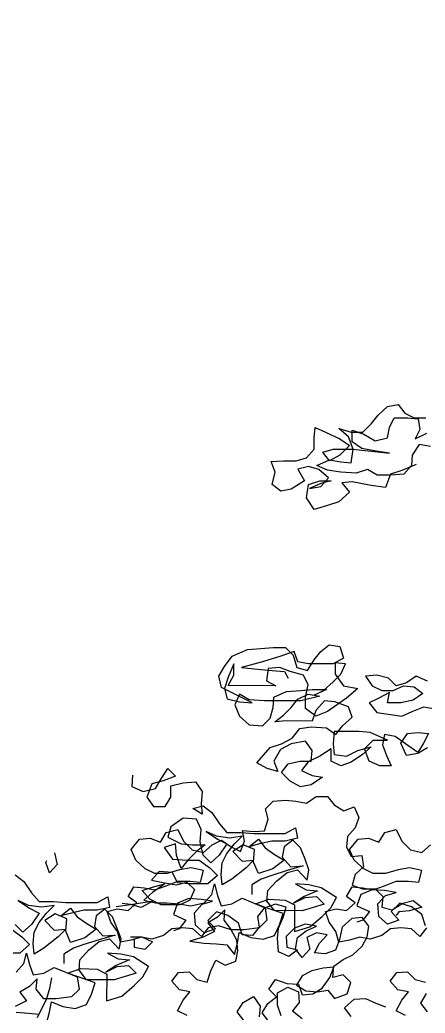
# Model space of a CAD drawing. Header units: inches. Extents: x 350994 to 353538, y 1581369 to 1583842.
# Drawn here: x 351496.219 to 351496.912, y 1583583.236 to 1583584.933 of the extents above; entities that cross this region are included whole.
import ezdxf

# ---------------------------------------------------------------- set-up
doc = ezdxf.new("R2010")
doc.units = ezdxf.units.IN
doc.header["$MEASUREMENT"] = 0
doc.linetypes.add('1', pattern=[0])
doc.layers.add('FOREST', color=96, linetype='Continuous')
doc.layers.add('TREE', color=81, linetype='1')

# ---------------------------------------------------------------- blocks, each defined once
blk = doc.blocks.new('TREE_4')
at = {"color": 94}
for points in [[(1207.1, 8114.9), (1204.1, 8080.2), (1238.8, 8065.7), (1276.4, 8074.4), (1293.8, 8103.3), (1314.1, 8135.1), (1337.2, 8111.9), (1299.6, 8097.5), (1264.9, 8088.8), (1250.4, 8048.4), (1270.6, 8019.4), (1305.3, 8019.4), (1322.6, 8048.3), (1322.7, 8083), (1360.3, 8091.6), (1397.9, 8094.5), (1418.1, 8065.6), (1415.1, 8028), (1418, 7996.2), (1389.1, 8013.6), (1420.9, 8022.2), (1446.9, 8001.9), (1470, 7967.2), (1493.1, 7941.2), (1536.5, 7941.1), (1574.1, 7938.2), (1669.5, 7938.1), (1701.3, 7955.4), (1707.1, 7923.6), (1669.5, 7915), (1629, 7915), (1591.4, 7906.4), (1559.6, 7897.7), (1588.5, 7920.8), (1608.7, 7894.8), (1637.6, 7874.5), (1666.5, 7857.2), (1631.8, 7831.2), (1588.4, 7816.8), (1574, 7851.5), (1576.9, 7889.1), (1542.3, 7903.5), (1510.4, 7883.3), (1539.3, 7854.4), (1574, 7857.3), (1550.9, 7834.1), (1507.5, 7799.5), (1478.5, 7782.2), (1475.7, 7814), (1478.6, 7848.7), (1493.1, 7877.6), (1516.2, 7906.5), (1539.4, 7929.6), (1501.8, 7923.8), (1461.3, 7929.6), (1429.5, 7944.1), (1464.2, 7921), (1493.1, 7906.5), (1469.9, 7871.8), (1443.9, 7848.7), (1420.8, 7871.8), (1412.2, 7912.3), (1415.1, 7949.9), (1400.7, 7981.7), (1360.2, 7984.7), (1322.6, 7958.7), (1313.9, 7926.9), (1354.3, 7906.6), (1389, 7903.7), (1426.6, 7903.6), (1400.6, 7883.4), (1374.5, 7857.4), (1354.3, 7831.4), (1339.8, 7871.9), (1337, 7906.6), (1302.3, 7895.1), (1328.3, 7860.4), (1371.6, 7857.4), (1409.2, 7857.4), (1441, 7834.2), (1464.1, 7811.1), (1435.2, 7785.1), (1377.3, 7785.1), (1342.6, 7788.1), (1328.2, 7819.9), (1287.7, 7822.8), (1264.6, 7796.8), (1305.1, 7788.1), (1339.8, 7782.3), (1371.6, 7790.9), (1394.7, 7767.8), (1380.2, 7736), (1351.3, 7721.6), (1293.4, 7721.6), (1258.8, 7739), (1235.6, 7765), (1270.4, 7776.6), (1305.1, 7785.2), (1267.4, 7759.2), (1241.4, 7736.1), (1276.1, 7727.4), (1310.8, 7727.4), (1348.4, 7724.5), (1383.1, 7718.6), (1423.5, 7727.3), (1446.7, 7753.3), (1455.4, 7785.1), (1464, 7750.4), (1475.6, 7718.6), (1507.4, 7724.3), (1539.2, 7741.6), (1608.6, 7712.7), (1614.3, 7675.1), (1591.2, 7652), (1544.9, 7646.2), (1507.3, 7646.2), (1484.2, 7675.2), (1487.1, 7707), (1464, 7683.9), (1435.1, 7666.6), (1455.3, 7640.5), (1420.6, 7623.2), (1380.1, 7611.7), (1423.4, 7605.8), (1461, 7602.9), (1492.8, 7600), (1515.9, 7571.1), (1524.6, 7605.8), (1530.4, 7637.6), (1565.1, 7623.1), (1602.7, 7617.2), (1637.4, 7628.8), (1651.9, 7660.6), (1663.5, 7695.3), (1611.5, 7712.7), (1579.7, 7724.2), (1620.2, 7738.7), (1669.3, 7735.7), (1698.2, 7721.2), (1698.1, 7640.3), (1744.4, 7654.7), (1782, 7686.5), (1808.1, 7712.5), (1825.5, 7744.3), (1779.2, 7773.2), (1741.6, 7781.9), (1701.2, 7784.9), (1733, 7767.5), (1767.6, 7764.6), (1727.2, 7747.2), (1695.3, 7727), (1730, 7744.3), (1764.7, 7747.2), (1787.8, 7724.1), (1721.3, 7703.9), (1637.5, 7704), (1614.4, 7732.9), (1617.3, 7764.7), (1643.3, 7793.6), (1675.2, 7819.6), (1707, 7828.2), (1735.9, 7796.4), (1741.7, 7828.2), (1730.1, 7860), (1715.7, 7894.7), (1692.6, 7917.9), (1666.6, 7897.6), (1660.8, 7865.8), (1686.8, 7836.9), (1724.3, 7839.8), (1675.2, 7825.4), (1628.9, 7810.9), (1597.1, 7799.4), (1568.2, 7782.1), (1568.1, 7753.2)], [(851, 7812.6), (877, 7792.3), (900.1, 7757.6), (923.2, 7731.6), (966.6, 7731.5), (1004.2, 7728.6), (1099.6, 7728.5), (1131.4, 7745.8), (1137.2, 7714), (1099.6, 7705.4), (1059.1, 7705.4), (1021.5, 7696.8), (989.7, 7688.1), (1018.6, 7711.2), (1038.8, 7685.2), (1067.7, 7664.9), (1096.6, 7647.5), (1061.9, 7621.6), (1018.5, 7607.1), (1004.1, 7641.9), (1007, 7679.4), (972.3, 7693.9), (940.5, 7673.7), (969.4, 7644.8), (1004.1, 7647.6), (981, 7624.5), (937.6, 7589.9), (908.6, 7572.5), (905.8, 7604.4), (908.7, 7639), (923.2, 7667.9), (946.3, 7696.8), (969.5, 7719.9), (931.9, 7714.2), (891.4, 7720), (859.6, 7734.5), (894.3, 7711.3), (923.2, 7696.9), (900, 7662.2), (874, 7639.1), (850.9, 7662.2)], [(839.3, 7647.8), (871.1, 7624.6), (894.2, 7601.5), (865.3, 7575.5), (807.4, 7575.5)], [(853.6, 7517.7), (876.8, 7543.7), (885.5, 7575.5), (894.1, 7540.8), (905.7, 7508.9), (937.5, 7514.7), (969.3, 7532), (1038.7, 7503), (1044.4, 7465.4), (1021.3, 7442.3), (975, 7436.6), (937.4, 7436.6), (914.3, 7465.6), (917.2, 7497.4), (894.1, 7474.3), (865.2, 7456.9), (885.4, 7430.9), (850.7, 7413.6)], [(853.5, 7396.2), (891.1, 7393.3), (922.9, 7390.4)], [(946, 7361.4), (954.7, 7396.1), (960.5, 7427.9), (995.2, 7413.4), (1032.8, 7407.6), (1067.5, 7419.2), (1082, 7451), (1093.6, 7485.6), (1041.6, 7503), (1009.8, 7514.6), (1050.3, 7529), (1099.4, 7526.1), (1128.3, 7511.6), (1128.2, 7430.7), (1174.5, 7445.1), (1212.1, 7476.9), (1238.2, 7502.9), (1255.6, 7534.6), (1209.3, 7563.6), (1171.7, 7572.3), (1131.3, 7575.2), (1163.1, 7557.9), (1197.7, 7554.9), (1157.3, 7537.6), (1125.4, 7517.4), (1160.1, 7534.7), (1194.8, 7537.6), (1217.9, 7514.4), (1151.4, 7494.3), (1067.6, 7494.3), (1044.5, 7523.3), (1047.4, 7555.1), (1073.4, 7584), (1105.3, 7610), (1137.1, 7618.6), (1166, 7586.8), (1171.8, 7618.6), (1160.2, 7650.4), (1145.8, 7685.1), (1122.7, 7708.2), (1096.7, 7688), (1090.9, 7656.2), (1116.9, 7627.3), (1154.4, 7630.1), (1105.3, 7615.7), (1059, 7601.3), (1027.2, 7589.8), (998.3, 7572.5), (998.2, 7543.6)], [(969.6, 7879), (978.3, 7844.3), (955.1, 7818.3), (943.6, 7850.1), (946.5, 7855.9)], [(1157.4, 7716.9), (1200.8, 7722.6), (1270.2, 7734.1), (1232.6, 7713.9), (1200.8, 7722.6), (1174.8, 7725.5)], [(-1651.4, 7441.4), (-1694.8, 7424.1), (-1729.5, 7412.6), (-1744, 7372.1), (-1787.4, 7377.9), (-1845.2, 7389.6), (-1877, 7386.7), (-1853.9, 7357.8), (-1885.7, 7328.9), (-1920.4, 7317.3), (-1960.9, 7305.8), (-1984, 7340.5), (-1978.2, 7381), (-1943.5, 7392.5), (-1908.8, 7392.5), (-1940.6, 7383.9), (-1975.3, 7369.4), (-1940.6, 7375.2), (-1917.5, 7401.2), (-1946.4, 7427.2), (-1978.2, 7435.9), (-2010, 7427.3), (-1989.8, 7392.6), (-2030.3, 7366.6), (-2062.1, 7360.8), (-2088.1, 7381.1), (-2079.4, 7418.7), (-2090.9, 7450.5), (-2053.3, 7453.4), (-2015.7, 7453.3), (-1983.9, 7462), (-1960.8, 7488), (-1960.7, 7522.7), (-1957.8, 7554.5), (-1926, 7540), (-1882.7, 7519.7), (-1853.8, 7499.4), (-1882.7, 7470.5), (-1914.5, 7453.2), (-1934.7, 7479.3), (-1902.9, 7487.9), (-1842.2, 7487.9), (-1732.4, 7476.2), (-1772.8, 7482), (-1816.2, 7490.7), (-1845.1, 7511), (-1845.1, 7545.7), (-1810.4, 7534.1), (-1775.7, 7513.8), (-1738.1, 7522.5), (-1732.3, 7554.3), (-1717.8, 7583.2), (-1677.3, 7583.1), (-1645.5, 7580.2), (-1639.8, 7548.4), (-1654.3, 7519.5), (-1619.5, 7536.8)], [(-1608, 7496.3), (-1642.7, 7502.1), (-1663, 7470.3), (-1665.9, 7438.5), (-1689, 7412.5), (-1729.5, 7409.7), (-1770, 7409.7), (-1798.9, 7427.1), (-1833.6, 7415.6), (-1879.9, 7418.5), (-1920.3, 7424.3), (-1952.1, 7438.8), (-1914.5, 7456.1), (-1879.8, 7450.3), (-1848, 7447.4), (-1842.2, 7487.9), (-1856.6, 7525.5), (-1885.5, 7551.5), (-1848, 7539.9), (-1813.3, 7539.9), (-1787.2, 7565.9), (-1766.9, 7591.9), (-1738, 7617.9), (-1706.2, 7623.6), (-1686, 7597.6), (-1657.1, 7583.1), (-1622.4, 7583.1)], [(1200.7, 7624.3), (1235.4, 7624.3), (1267.2, 7609.8), (1244, 7586.7), (1212.2, 7592.5), (1212.3, 7615.6)], [(960.6, 7500.2), (954.8, 7468.4), (946.1, 7436.6), (917.1, 7378.8)], [(-1617, 6785.1), (-1651.6, 6799.6), (-1680.6, 6779.4), (-1712.4, 6770.8), (-1735.5, 6793.9), (-1770.2, 6802.6), (-1804.9, 6799.8), (-1784.7, 6770.8), (-1755.8, 6756.4), (-1721.1, 6756.3), (-1689.3, 6770.8), (-1657.5, 6767.8), (-1631.5, 6747.6), (-1660.4, 6727.4), (-1698, 6718.7), (-1738.5, 6718.8), (-1732.6, 6750.6), (-1764.5, 6733.2), (-1793.4, 6718.8), (-1770.3, 6689.9), (-1695.1, 6678.2), (-1663.3, 6692.7), (-1628.6, 6707.1), (-1593.9, 6701.3)], [(-1617.1, 6582.8), (-1646.1, 6565.4), (-1680.8, 6559.7), (-1698.1, 6597.3), (-1677.8, 6626.2), (-1646, 6629), (-1614.2, 6626.1), (-1628.7, 6597.2), (-1646.1, 6568.3), (-1683.6, 6594.4), (-1715.4, 6617.5), (-1747.2, 6623.4), (-1753, 6591.6), (-1741.5, 6559.7), (-1727.1, 6527.9), (-1761.8, 6528), (-1793.6, 6542.4), (-1808, 6580), (-1781.9, 6606), (-1738.6, 6606), (-1790.6, 6629.2), (-1825.3, 6632.1), (-1900.5, 6632.2), (-1903.4, 6594.6), (-1900.5, 6562.8), (-1862.9, 6557), (-1828.2, 6574.3), (-1787.7, 6585.8), (-1813.8, 6562.7), (-1848.5, 6539.6), (-1880.3, 6528.1), (-1909.2, 6542.5), (-1909.2, 6580.1), (-1943.9, 6557), (-1978.6, 6539.7), (-1998.9, 6513.7), (-1967.1, 6499.2), (-1935.3, 6493.4), (-1970, 6470.3), (-2001.8, 6464.6), (-2033.6, 6481.9), (-2059.6, 6508), (-2039.3, 6534), (-2004.6, 6542.6), (-1969.9, 6542.6), (-1967, 6574.4), (-1987.2, 6603.3), (-2030.6, 6594.7), (-2062.4, 6577.4), (-2082.7, 6542.7), (-2071.1, 6510.9), (-2102.9, 6519.6), (-2134.7, 6537), (-2094.2, 6583.2), (-2059.5, 6594.7), (-2027.7, 6612), (-2004.5, 6640.9), (-1969.8, 6646.7), (-1923.6, 6643.8), (-1894.7, 6623.5), (-1874.4, 6649.5), (-1845.5, 6675.5), (-1857, 6707.3), (-1897.5, 6721.8), (-1929.3, 6724.7), (-1955.3, 6695.8), (-1966.9, 6664), (-2045, 6664.1), (-2079.7, 6661.2), (-2053.6, 6681.5), (-2030.5, 6704.6), (-2010.2, 6730.6), (-1978.4, 6745), (-1943.7, 6739.2), (-2001.6, 6724.8), (-2111.4, 6724.9), (-2157.7, 6727.8), (-2186.6, 6745.2), (-2201.1, 6713.4), (-2186.6, 6678.7), (-2157.8, 6652.6), (-2117.3, 6649.7), (-2094.1, 6672.8), (-2085.4, 6704.6), (-2082.5, 6736.4), (-2044.9, 6753.7), (-2001.5, 6756.6), (-1966.8, 6759.4), (-1923.5, 6759.4), (-1961.1, 6742.1), (-1932.1, 6756.5), (-1903.2, 6782.5), (-1880.1, 6805.6), (-1865.6, 6837.4), (-1897.4, 6840.3), (-1897.4, 6805.6), (-1871.4, 6770.9), (-1828, 6762.2), (-1862.8, 6733.3), (-1920.6, 6692.9), (-1955.3, 6678.5), (-1987.1, 6701.6), (-1987.1, 6736.3), (-1978.4, 6773.9), (-1992.8, 6802.8), (-2033.3, 6814.4), (-2065.1, 6826), (-2099.8, 6823.2), (-2105.6, 6785.6), (-2076.7, 6771.1), (-2221.3, 6771.2), (-2203.9, 6803), (-2203.8, 6837.7), (-2221.2, 6797.3), (-2232.8, 6762.6), (-2224.2, 6730.8), (-2186.6, 6722.1), (-2149, 6719.1), (-2241.5, 6765.5), (-2250.1, 6800.2), (-2232.8, 6829.1), (-2209.6, 6860.9), (-2163.3, 6881.1), (-2122.9, 6883.9), (-2085.3, 6886.8), (-2047.7, 6886.7), (-2024.6, 6863.6), (-2013, 6826), (-1981.2, 6817.3), (-1961, 6849.1), (-1940.7, 6875.1), (-1914.7, 6895.3), (-1882.9, 6889.5), (-1871.3, 6854.8), (-1903.2, 6837.4), (-1978.3, 6837.5), (-2010.1, 6843.3), (-2021.7, 6875.1), (-2062.2, 6860.7), (-2117.1, 6843.4), (-2180.7, 6826.1), (-2122.9, 6820.3), (-2088.2, 6817.4), (-2050.6, 6814.5), (-2039.1, 6794.2)], [(-2346, 5770.7), (-2374.9, 5785.2), (-2357.5, 5817), (-2337.2, 5843), (-2369, 5848.8), (-2392.1, 5874.9), (-2371.9, 5900.9), (-2340.1, 5903.7), (-2316.9, 5880.6), (-2285.1, 5871.9), (-2273.6, 5906.6), (-2259.1, 5938.4), (-2230.2, 5923.9), (-2198.4, 5935.4), (-2192.5, 5967.2), (-2195.4, 5999), (-2212.7, 6030.8), (-2250.3, 6042.4), (-2282.1, 6036.7), (-2302.4, 6010.7), (-2328.4, 6033.8), (-2360.2, 6036.8), (-2392, 6033.9), (-2418, 6013.7), (-2452.7, 6002.2), (-2484.5, 6008), (-2516.3, 5999.3), (-2548.1, 5993.6), (-2556.8, 6025.4), (-2577, 6054.3), (-2588.5, 6086.1), (-2556.7, 6094.8), (-2524.9, 6089), (-2498.9, 6112.1), (-2524.9, 6132.3), (-2507.5, 6161.2), (-2475.7, 6158.3), (-2443.9, 6152.5), (-2409.2, 6164), (-2374.5, 6178.4), (-2336.9, 6178.4), (-2305.1, 6175.5), (-2296.4, 6210.2), (-2334, 6218.9), (-2368.7, 6213.1), (-2406.3, 6201.6), (-2443.9, 6201.6), (-2472.8, 6216.1), (-2501.7, 6242.2), (-2516.1, 6274), (-2490, 6305.8), (-2458.2, 6308.6), (-2426.4, 6297), (-2409.1, 6325.9), (-2374.4, 6334.6), (-2357, 6299.9), (-2331, 6273.8), (-2296.4, 6265.1), (-2270.3, 6288.2), (-2241.4, 6302.7), (-2212.5, 6282.4), (-2183.6, 6267.9), (-2172, 6299.7), (-2177.7, 6331.5), (-2143.1, 6328.6), (-2111.2, 6331.4), (-2099.7, 6366.1), (-2108.3, 6397.9), (-2085.1, 6421.1), (-2047.6, 6423.9), (-2015.8, 6421), (-1984, 6415.2), (-1955, 6435.4), (-1920.3, 6435.4), (-1900.1, 6409.3), (-1871.2, 6391.9), (-1839.4, 6403.5), (-1825, 6371.7), (-1836.6, 6339.9), (-1859.7, 6313.9), (-1862.6, 6282.1), (-1848.2, 6253.1), (-1816.4, 6256), (-1810.7, 6221.3), (-1836.7, 6198.2), (-1845.4, 6166.4), (-1813.6, 6154.8), (-1776, 6154.8), (-1752.9, 6131.6), (-1755.8, 6099.8), (-1724, 6091.1), (-1692.2, 6111.3), (-1660.4, 6120), (-1634.4, 6099.7), (-1672, 6088.2), (-1703.8, 6085.3), (-1712.5, 6073.8)], [(-1683.6, 5770.7), (-1712.5, 5785.2), (-1695.1, 5817), (-1674.9, 5843), (-1706.7, 5848.8), (-1729.8, 5874.9), (-1709.5, 5900.9), (-1677.7, 5903.7), (-1654.6, 5880.6), (-1622.8, 5871.9)], [(-1619.8, 6036.7), (-1640, 6010.7), (-1666, 6033.8), (-1697.8, 6036.8), (-1729.6, 6033.9), (-1755.7, 6013.7), (-1790.4, 6002.2), (-1822.2, 6008), (-1854, 5999.3), (-1885.8, 5993.6), (-1894.5, 6025.4), (-1914.7, 6054.3), (-1926.2, 6086.1), (-1894.4, 6094.8), (-1862.6, 6089), (-1836.6, 6112.1), (-1862.6, 6132.3), (-1845.2, 6161.2), (-1813.4, 6158.3), (-1781.6, 6152.5), (-1746.9, 6164), (-1712.2, 6178.4), (-1674.6, 6178.4), (-1642.8, 6175.5), (-1634.1, 6210.2), (-1671.6, 6218.9), (-1706.4, 6213.1), (-1743.9, 6201.6), (-1781.5, 6201.6), (-1810.4, 6216.1), (-1839.3, 6242.2), (-1853.8, 6274), (-1827.7, 6305.8), (-1795.9, 6308.6), (-1764.1, 6297), (-1746.7, 6325.9), (-1712, 6334.6), (-1694.7, 6299.9), (-1668.7, 6273.8), (-1634, 6265.1), (-1608, 6288.2)], [(-1617.1, 5782.3), (-1637.3, 5808.3), (-1620, 5837.2)], [(-1622.7, 6042.5), (-1634.2, 6077.2), (-1666, 6100.3), (-1700.7, 6111.9), (-1726.7, 6085.9), (-1703.6, 6059.9), (-1738.3, 6048.4), (-1764.3, 6071.5), (-1767.2, 6109.1), (-1744, 6135.1), (-1712.2, 6143.8), (-1746.9, 6149.6), (-1784.5, 6152.5), (-1819.2, 6138.1), (-1830.8, 6103.4), (-1793.2, 6086), (-1813.5, 6060), (-1830.8, 6054.2)], [(-2173.5, 5755.8), (-2193.7, 5781.8), (-2176.3, 5810.7), (-2144.5, 5828.1), (-2124.3, 5799.1), (-2127.2, 5767.3)], [(-2060.7, 5770.2), (-2072.2, 5802), (-2072.2, 5839.6), (-2040.4, 5856.9), (-2008.6, 5842.4), (-2005.7, 5810.6), (-2026, 5784.6), (-1997.1, 5761.4)], [(-2098.3, 5752.8), (-2118.5, 5778.9), (-2101.1, 5807.8), (-2075.1, 5828), (-2098.2, 5851.1), (-2077.9, 5880), (-2043.3, 5868.4), (-2008.6, 5865.5), (-1997, 5833.7), (-1965.2, 5836.6), (-1936.3, 5853.9), (-1913.1, 5885.7), (-1901.5, 5917.5), (-1933.4, 5914.6), (-1968.1, 5906), (-1997, 5891.5), (-2014.4, 5862.6), (-1985.5, 5845.3), (-1950.8, 5842.3), (-1919, 5848.1), (-1898.7, 5822.1), (-1861.1, 5836.5), (-1849.5, 5871.2), (-1872.7, 5894.3), (-1904.5, 5885.7), (-1901.5, 5920.4), (-1872.6, 5940.6), (-1843.7, 5955), (-1814.7, 5981), (-1800.3, 6009.9), (-1794.5, 6041.7), (-1814.7, 6067.7), (-1846.5, 6064.9), (-1875.4, 6038.9), (-1884.1, 6001.3), (-1895.7, 5969.5), (-1927.5, 5958), (-1959.3, 5960.9), (-1944.8, 5989.8), (-1921.7, 6015.8), (-1953.5, 6021.6), (-1982.4, 6007.2), (-1973.8, 5972.5), (-1996.9, 5946.5), (-2017.1, 5972.5), (-2011.3, 6007.2), (-1985.3, 6027.4), (-1953.5, 6041.8), (-1988.2, 6047.7), (-2020, 6036.1), (-2046, 6010.1), (-2043.2, 5978.3), (-2011.4, 5969.6), (-2037.4, 5949.4), (-2069.2, 5963.9), (-2072.1, 6004.4), (-2069.1, 6036.2), (-2054.6, 6068), (-2045.9, 6099.8), (-2077.7, 6108.5), (-2112.4, 6096.9), (-2132.7, 6070.9), (-2127, 6039.1), (-2147.2, 6013.1), (-2179, 6016), (-2190.6, 6050.7), (-2222.3, 6073.9), (-2257, 6085.5), (-2283.1, 6059.5), (-2260, 6033.4), (-2294.7, 6021.9), (-2320.7, 6045.1), (-2323.5, 6082.7), (-2300.4, 6108.7), (-2268.6, 6117.3), (-2303.2, 6123.1), (-2340.8, 6126), (-2375.5, 6111.6), (-2387.1, 6076.9), (-2349.6, 6059.6), (-2369.8, 6033.5), (-2387.2, 6027.8)], [(-1848.4, 5768), (-1868.6, 5794), (-1839.7, 5820), (-1805, 5822.9), (-1773.2, 5808.4), (-1744.3, 5796.8)]]:
    blk.add_lwpolyline(points, dxfattribs=at)

msp = doc.modelspace()

# ---------------------------------------------------------------- hatches: boundary and pattern name
at = {"layer": 'FOREST', "lineweight": 5}
h = msp.add_hatch(dxfattribs=at)
h.set_pattern_fill('ANSI31', color=96, scale=50, style=0)
h.paths.add_polyline_path([(351604.9274, 1583347.98), (351663.0036, 1583522.9504), (351611.8779, 1583545.3594), (351490.2916, 1583598.0852), (351436.5696, 1583404.4646), (351529.745, 1583373.1705)])
h.paths.add_polyline_path([(351517.5086, 1583480.1397), (351575.3657, 1583480.1397), (351575.3657, 1583465.1397), (351517.5086, 1583465.1397)], flags=24)

# ---------------------------------------------------------------- block references
at = {"layer": 'TREE', "lineweight": 5, "xscale": 0.0005632341344607994, "yscale": 0.0005632341490127146, "zscale": 0.0005632341444477617}
for p in [(351497.8263, 1583579.9817), (351495.7321, 1583579.072)]:
    msp.add_blockref('TREE_4', p, dxfattribs=at)

doc.saveas('drawing.dxf')
